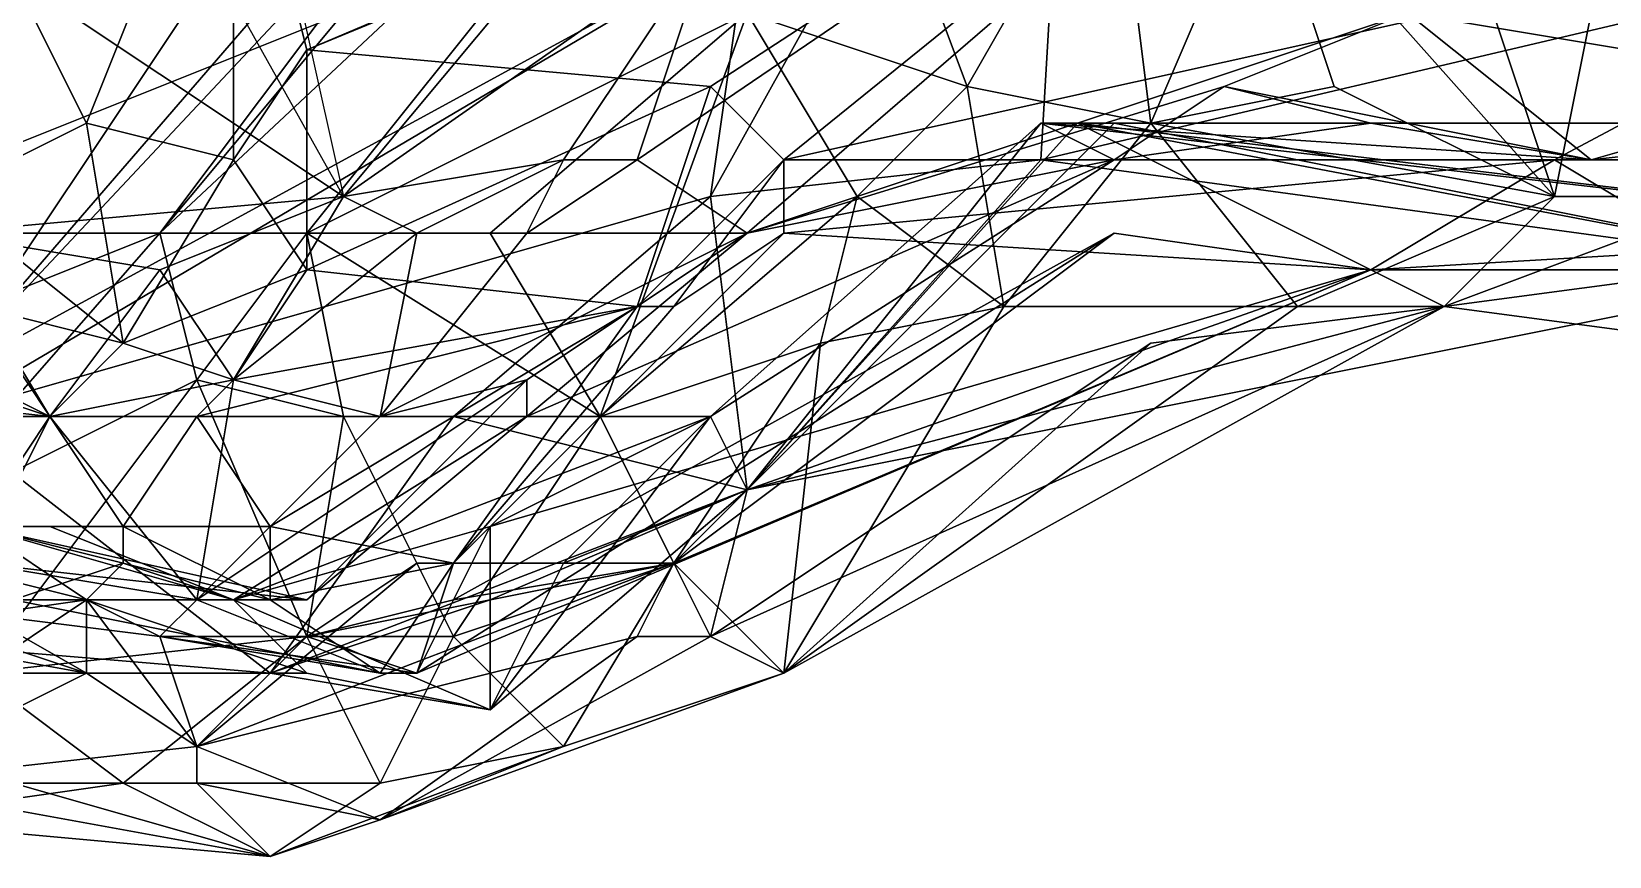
# Model space of a CAD drawing. Header units: metres. Extents: x -3.92 to 4.26, y -4.92 to 4.9.
# Drawn here: x -1.25 to -0.39, y 3.48 to 3.93 of the extents above; entities that cross this region are included whole.
import ezdxf

# ---------------------------------------------------------------- set-up
doc = ezdxf.new("R2010")
doc.units = ezdxf.units.M

msp = doc.modelspace()

# ---------------------------------------------------------------- linework, layer by layer
for points in [[(-1.38, 4.04, 0.26), (-1.08, 3.84, 0.32), (-1.36, 4.34, 0.58)], [(-1.08, 3.94, -0.82), (-0.88, 4.22, -1.06), (-1.18, 3.82, -1.12)], [(-0.88, 4.22, -1.06), (-0.86, 4.12, -1.1), (-1.18, 3.82, -1.12)], [(-1.1, 3.92, 0.4), (-0.44, 4.2, 0.62), (-1.14, 4.08, 0.44)], [(-0.88, 3.9, 0.14), (-0.42, 4.2, 0.5), (-1.1, 3.92, 0.4)], [(-1.1, 3.92, 0.4), (-0.42, 4.2, 0.5), (-0.44, 4.2, 0.62)], [(-0.86, 3.82, -0.2), (-0.42, 4.2, 0.02), (-0.92, 3.86, -0.04)], [(-0.92, 3.86, -0.04), (-0.42, 4.2, 0.02), (-0.88, 3.98, 0.12)], [(-0.84, 3.86, 0.04), (-0.42, 4.2, 0.26), (-0.88, 3.9, 0.14)], [(-0.88, 3.9, 0.14), (-0.42, 4.2, 0.42), (-0.42, 4.2, 0.5)], [(-0.42, 4.2, 0.26), (-0.42, 4.2, 0.34), (-0.88, 3.9, 0.14)], [(-0.88, 3.9, 0.14), (-0.42, 4.2, 0.34), (-0.42, 4.2, 0.42)], [(-0.86, 3.98, -1), (-0.68, 4.2, -1.06), (-0.88, 3.84, -1.06)], [(-0.68, 4.2, -1.06), (-0.7, 3.86, -1.06), (-0.88, 3.84, -1.06)], [(-0.86, 3.82, -0.2), (-0.5, 3.94, -0.36), (-0.42, 4.2, 0.02)], [(-0.84, 3.86, 0.04), (-0.42, 4.2, 0.18), (-0.42, 4.2, 0.26)], [(-0.84, 3.86, 0.04), (-0.42, 4.2, 0.1), (-0.42, 4.2, 0.18)], [(-0.84, 3.86, 0.04), (-0.12, 4.02, 0.02), (-0.42, 4.2, 0.1)], [(-0.68, 4.2, -1.06), (-0.36, 3.94, -1.12), (-0.7, 3.86, -1.06)], [(-1.3, 3.74, -0.92), (-0.92, 4.18, -0.78), (-0.86, 3.98, -1)], [(-1.3, 3.74, -0.92), (-1, 4.06, -0.7), (-0.92, 4.18, -0.78)], [(-1.62, 3.96, -0.94), (-1.02, 4.16, -0.68), (-1.3, 3.74, -0.92)], [(-1.02, 4.16, -0.68), (-1, 4.06, -0.7), (-1.3, 3.74, -0.92)], [(-1.18, 3.82, -1.12), (-0.86, 4.12, -1.1), (-1.1, 3.82, -1.12)], [(-0.86, 4.12, -1.1), (-0.86, 3.94, -1.12), (-1.1, 3.82, -1.12)], [(-1.22, 3.88, 0.48), (-1.14, 4.08, 0.44), (-1.26, 3.96, 0.48)], [(-1.14, 3.86, 0.44), (-1.14, 4.08, 0.44), (-1.22, 3.88, 0.48)], [(-1.14, 3.86, 0.44), (-1.1, 3.92, 0.4), (-1.14, 4.08, 0.44)], [(-0.88, 4.08, 0.14), (-1.12, 4.02, 0.28), (-1.08, 3.84, 0.32)], [(-0.88, 3.98, 0.12), (-0.88, 4.08, 0.14), (-1.08, 3.84, 0.32)], [(-1.66, 4.06, -0.92), (-1.08, 3.94, -0.82), (-1.38, 3.82, -1.12)], [(-0.8, 4.06, -1.12), (-0.74, 3.9, -1.12), (-0.86, 3.94, -1.12)], [(-0.8, 4.06, -1.12), (-0.66, 4.04, -1.12), (-0.74, 3.9, -1.12)], [(-1.3, 3.82, 0.26), (-1.08, 3.84, 0.32), (-1.38, 4.04, 0.26)], [(-0.66, 4.04, -1.12), (-0.64, 3.88, -1.12), (-0.74, 3.9, -1.12)], [(-0.66, 4.04, -1.12), (-0.58, 4.02, -1.12), (-0.64, 3.88, -1.12)], [(-0.46, 3.96, -1.12), (-0.38, 4.04, -1.12), (-0.42, 3.84, -1.16)], [(-0.38, 4.04, -1.12), (-0.32, 3.84, -1.16), (-0.42, 3.84, -1.16)], [(-0.42, 3.86, -0.36), (-0.12, 4.02, 0.02), (-0.84, 3.86, 0.04)], [(-0.58, 4.02, -1.12), (-0.54, 3.9, -1.12), (-0.64, 3.88, -1.12)], [(-0.54, 3.9, -1.12), (-0.58, 4.02, -1.12), (-0.42, 3.84, -1.16)], [(-0.58, 4.02, -1.12), (-0.46, 3.96, -1.12), (-0.42, 3.84, -1.16)], [(-0.5, 3.94, -0.36), (-0.26, 3.9, -0.36), (-0.12, 4.02, -0.06)], [(-0.32, 3.8, -0.38), (-0.12, 4.02, 0.02), (-0.42, 3.86, -0.36)], [(-1.3, 3.74, -0.92), (-0.86, 3.98, -1), (-1.3, 3.72, -1.06)], [(-0.86, 3.98, -1), (-0.88, 3.84, -1.06), (-1.3, 3.72, -1.06)], [(-0.96, 3.86, 0.14), (-0.88, 3.98, 0.12), (-1.08, 3.84, 0.32)], [(-0.92, 3.86, -0.04), (-0.88, 3.98, 0.12), (-0.96, 3.86, 0.14)], [(-1.3, 3.84, 0.4), (-1.22, 3.88, 0.48), (-1.26, 3.96, 0.48)], [(-1.38, 3.82, -1.12), (-1.08, 3.94, -0.82), (-1.18, 3.82, -1.12)], [(-0.86, 3.94, -1.12), (-1, 3.82, -1.1), (-1.1, 3.82, -1.12)], [(-1, 3.82, -1.1), (-0.86, 3.94, -1.12), (-0.94, 3.72, -1.12)], [(-0.94, 3.72, -1.12), (-0.86, 3.94, -1.12), (-0.8, 3.84, -1.12)], [(-0.74, 3.9, -1.12), (-0.8, 3.84, -1.12), (-0.86, 3.94, -1.12)], [(-0.86, 3.82, -0.2), (-0.6, 3.9, -0.38), (-0.5, 3.94, -0.36)], [(-0.36, 3.94, -1.12), (-0.26, 3.8, -1.12), (-0.7, 3.86, -1.06)], [(-0.6, 3.9, -0.38), (-0.4, 3.86, -0.44), (-0.5, 3.94, -0.36)], [(-0.5, 3.94, -0.36), (-0.4, 3.86, -0.44), (-0.26, 3.9, -0.36)], [(-1.1, 3.8, 0.4), (-1.1, 3.92, 0.4), (-1.14, 3.86, 0.44)], [(-1.1, 3.8, 0.4), (-0.88, 3.9, 0.14), (-1.1, 3.92, 0.4)], [(-0.92, 3.78, 0.1), (-0.88, 3.9, 0.14), (-1.1, 3.8, 0.4)], [(-0.92, 3.78, 0.1), (-0.84, 3.86, 0.04), (-0.88, 3.9, 0.14)], [(-0.66, 3.86, -0.5), (-0.6, 3.9, -0.38), (-0.86, 3.82, -0.2)], [(-0.8, 3.84, -1.12), (-0.74, 3.9, -1.12), (-0.72, 3.78, -1.12)], [(-0.74, 3.9, -1.12), (-0.64, 3.88, -1.12), (-0.72, 3.78, -1.12)], [(-0.66, 3.86, -0.5), (-0.52, 3.88, -0.44), (-0.6, 3.9, -0.38)], [(-0.64, 3.88, -1.12), (-0.54, 3.9, -1.12), (-0.42, 3.84, -1.16)], [(-0.4, 3.86, -0.44), (-0.6, 3.9, -0.38), (-0.52, 3.88, -0.44)], [(-0.4, 3.86, -0.44), (-0.32, 3.86, -0.44), (-0.26, 3.9, -0.36)], [(-1.2, 3.76, 0.42), (-1.22, 3.88, 0.48), (-1.3, 3.84, 0.4)], [(-1.2, 3.76, 0.42), (-1.14, 3.86, 0.44), (-1.22, 3.88, 0.48)], [(-0.88, 3.72, -0.7), (-0.7, 3.88, -0.8), (-0.66, 3.86, -0.5)], [(-0.88, 3.72, -0.7), (-0.86, 3.68, -0.94), (-0.7, 3.88, -0.8)], [(-0.86, 3.68, -0.78), (-0.68, 3.88, -0.64), (-0.52, 3.8, -0.38)], [(-0.86, 3.68, -0.78), (-0.68, 3.88, -0.72), (-0.68, 3.88, -0.64)], [(-0.48, 3.78, -1.12), (-0.68, 3.88, -0.72), (-0.86, 3.68, -0.78)], [(-0.86, 3.68, -0.94), (-0.68, 3.88, -0.9), (-0.7, 3.88, -0.8)], [(-0.26, 3.8, -1.12), (-0.66, 3.88, -0.98), (-0.86, 3.68, -0.94)], [(-0.86, 3.68, -0.94), (-0.66, 3.88, -0.98), (-0.68, 3.88, -0.9)], [(-0.72, 3.78, -1.12), (-0.64, 3.88, -1.12), (-0.56, 3.78, -1.12)], [(-0.7, 3.88, -0.8), (-0.4, 3.86, -0.44), (-0.66, 3.86, -0.5)], [(-0.7, 3.88, -0.8), (-0.22, 3.88, -0.62), (-0.4, 3.86, -0.44)], [(-0.7, 3.88, -0.8), (-0.18, 3.82, -0.98), (-0.22, 3.88, -0.62)], [(-0.68, 3.88, -0.9), (-0.18, 3.82, -0.98), (-0.7, 3.88, -0.8)], [(-0.48, 3.78, -1.12), (-0.18, 3.82, -0.82), (-0.68, 3.88, -0.72)], [(-0.68, 3.88, -0.72), (-0.52, 3.8, -0.38), (-0.68, 3.88, -0.64)], [(-0.68, 3.88, -0.72), (-0.18, 3.82, -0.68), (-0.52, 3.8, -0.38)], [(-0.18, 3.82, -0.82), (-0.18, 3.82, -0.68), (-0.68, 3.88, -0.72)], [(-0.68, 3.88, -0.9), (-0.26, 3.8, -1.12), (-0.18, 3.82, -0.98)], [(-0.68, 3.88, -0.9), (-0.66, 3.88, -0.98), (-0.26, 3.8, -1.12)], [(-0.4, 3.86, -0.44), (-0.52, 3.88, -0.44), (-0.66, 3.86, -0.5)], [(-0.64, 3.88, -1.12), (-0.42, 3.84, -1.16), (-0.56, 3.78, -1.12)], [(-0.22, 3.88, -0.62), (-0.32, 3.86, -0.44), (-0.4, 3.86, -0.44)], [(-1.2, 3.76, 0.42), (-1.1, 3.8, 0.4), (-1.14, 3.86, 0.44)], [(-1.04, 3.82, 0.12), (-0.96, 3.86, 0.14), (-1.08, 3.84, 0.32)], [(-0.98, 3.82, 0.06), (-0.96, 3.86, 0.14), (-1.04, 3.82, 0.12)], [(-0.98, 3.82, 0.06), (-0.92, 3.86, -0.04), (-0.96, 3.86, 0.14)], [(-0.86, 3.82, -0.2), (-0.92, 3.86, -0.04), (-0.98, 3.82, 0.06)], [(-0.98, 3.72, -0.42), (-0.66, 3.86, -0.5), (-0.86, 3.82, -0.2)], [(-0.88, 3.72, -0.7), (-0.66, 3.86, -0.5), (-0.98, 3.72, -0.42)], [(-0.9, 3.78, 0.02), (-0.84, 3.86, 0.04), (-0.92, 3.78, 0.1)], [(-0.9, 3.78, 0.02), (-0.84, 3.82, -0.04), (-0.84, 3.86, 0.04)], [(-0.88, 3.84, -1.06), (-0.7, 3.86, -1.06), (-0.86, 3.68, -1.06)], [(-0.7, 3.86, -1.06), (-0.26, 3.8, -1.12), (-0.86, 3.68, -1.06)], [(-0.84, 3.82, -0.04), (-0.42, 3.86, -0.36), (-0.84, 3.86, 0.04)], [(-0.52, 3.8, -0.38), (-0.42, 3.86, -0.36), (-0.84, 3.82, -0.04)], [(-0.52, 3.8, -0.38), (-0.32, 3.8, -0.38), (-0.42, 3.86, -0.36)], [(-1.28, 3.78, 0.34), (-1.2, 3.76, 0.42), (-1.3, 3.84, 0.4)], [(-1.3, 3.82, 0.26), (-1.18, 3.8, 0.24), (-1.08, 3.84, 0.32)], [(-1.3, 3.72, -1.06), (-0.88, 3.84, -1.06), (-1.02, 3.72, -1.06)], [(-1.18, 3.8, 0.24), (-1.14, 3.74, 0.06), (-1.08, 3.84, 0.32)], [(-1.14, 3.74, 0.06), (-1.04, 3.82, 0.12), (-1.08, 3.84, 0.32)], [(-1.02, 3.72, -1.06), (-0.88, 3.84, -1.06), (-0.86, 3.68, -1.06)], [(-0.94, 3.72, -1.12), (-0.8, 3.84, -1.12), (-0.82, 3.76, -1.12)], [(-0.8, 3.84, -1.12), (-0.72, 3.78, -1.12), (-0.82, 3.76, -1.12)], [(-0.56, 3.78, -1.12), (-0.42, 3.84, -1.16), (-0.48, 3.78, -1.12)], [(-0.42, 3.84, -1.16), (-0.32, 3.84, -1.16), (-0.48, 3.78, -1.12)], [(-0.32, 3.84, -1.16), (-0.18, 3.74, -1.12), (-0.48, 3.78, -1.12)], [(-1.4, 3.8, 0.1), (-1.24, 3.72, 0.02), (-1.3, 3.82, 0.26)], [(-1.38, 3.82, -1.12), (-1.18, 3.82, -1.12), (-1.38, 3.74, -1.12)], [(-1.38, 3.74, -1.12), (-1.18, 3.82, -1.12), (-1.32, 3.66, -1.12)], [(-1.18, 3.82, -1.12), (-1.16, 3.74, -1.12), (-1.32, 3.66, -1.12)], [(-1.24, 3.72, 0.02), (-1.18, 3.8, 0.24), (-1.3, 3.82, 0.26)], [(-1.18, 3.82, -1.12), (-1.1, 3.82, -1.12), (-1.16, 3.74, -1.12)], [(-1.1, 3.82, -1.12), (-1.08, 3.72, -1.12), (-1.16, 3.74, -1.12)], [(-1.06, 3.72, -0.04), (-1.04, 3.82, 0.12), (-1.14, 3.74, 0.06)], [(-1.1, 3.82, -1.12), (-0.94, 3.72, -1.12), (-1.08, 3.72, -1.12)], [(-1.1, 3.82, -1.12), (-1, 3.82, -1.1), (-0.94, 3.72, -1.12)], [(-1.06, 3.72, -0.04), (-0.98, 3.82, 0.06), (-1.04, 3.82, 0.12)], [(-0.98, 3.74, -0.28), (-0.86, 3.82, -0.2), (-1.06, 3.72, -0.04)], [(-1.06, 3.72, -0.04), (-0.86, 3.82, -0.2), (-0.98, 3.82, 0.06)], [(-1.02, 3.62, -0.42), (-0.66, 3.82, -0.42), (-1.04, 3.58, -0.32)], [(-0.66, 3.82, -0.42), (-0.52, 3.8, -0.38), (-1.04, 3.58, -0.32)], [(-1, 3.66, -0.28), (-0.84, 3.82, -0.12), (-1.02, 3.64, -0.14)], [(-1.02, 3.62, -0.42), (-0.9, 3.64, -0.72), (-0.66, 3.82, -0.42)], [(-1.02, 3.64, -0.14), (-0.84, 3.82, -0.04), (-0.9, 3.78, 0.02)], [(-1.02, 3.64, -0.14), (-0.84, 3.82, -0.12), (-0.84, 3.82, -0.04)], [(-0.52, 3.8, -0.38), (-0.84, 3.82, -0.12), (-1, 3.66, -0.28)], [(-0.98, 3.74, -0.28), (-0.98, 3.72, -0.42), (-0.86, 3.82, -0.2)], [(-0.9, 3.64, -0.72), (-0.52, 3.8, -0.38), (-0.66, 3.82, -0.42)], [(-0.84, 3.82, -0.12), (-0.52, 3.8, -0.38), (-0.84, 3.82, -0.04)], [(-0.52, 3.8, -0.38), (-0.18, 3.82, -0.68), (-0.26, 3.8, -0.44)], [(-0.48, 3.78, -1.12), (-0.18, 3.82, -0.9), (-0.18, 3.82, -0.82)], [(-0.48, 3.78, -1.12), (-0.18, 3.74, -1.12), (-0.18, 3.82, -0.9)], [(-1.28, 3.66, -0.04), (-1.24, 3.72, 0.3), (-1.48, 3.8, 0.12)], [(-1.48, 3.8, 0.12), (-1.24, 3.72, 0.3), (-1.28, 3.78, 0.34)], [(-1.42, 3.74, -0.2), (-1.24, 3.72, 0.02), (-1.4, 3.8, 0.1)], [(-1.24, 3.72, 0.02), (-1.14, 3.74, 0.06), (-1.18, 3.8, 0.24)], [(-1.14, 3.74, 0.36), (-1.1, 3.8, 0.4), (-1.2, 3.76, 0.42)], [(-1.14, 3.74, 0.36), (-0.92, 3.78, 0.1), (-1.1, 3.8, 0.4)], [(-1.04, 3.58, -0.32), (-0.52, 3.8, -0.38), (-1, 3.66, -0.28)], [(-0.9, 3.64, -0.72), (-0.86, 3.68, -0.78), (-0.52, 3.8, -0.38)], [(-0.86, 3.68, -1.06), (-0.26, 3.8, -1.12), (-0.86, 3.68, -0.94)], [(-0.52, 3.8, -0.38), (-0.26, 3.8, -0.44), (-0.32, 3.8, -0.38)], [(-1.24, 3.72, 0.3), (-1.2, 3.76, 0.42), (-1.28, 3.78, 0.34)], [(-1.16, 3.72, 0.26), (-0.92, 3.78, 0.1), (-1.14, 3.74, 0.36)], [(-0.92, 3.78, 0.1), (-1.16, 3.72, 0.26), (-1.12, 3.66, -0.04)], [(-1.02, 3.64, -0.14), (-0.92, 3.78, 0.1), (-1.12, 3.66, -0.04)], [(-1.02, 3.64, -0.14), (-0.9, 3.78, 0.02), (-0.92, 3.78, 0.1)], [(-0.88, 3.6, -0.9), (-0.48, 3.78, -1.12), (-0.86, 3.68, -0.86)], [(-0.88, 3.6, -0.9), (-0.64, 3.76, -1.12), (-0.48, 3.78, -1.12)], [(-0.86, 3.68, -0.86), (-0.48, 3.78, -1.12), (-0.86, 3.68, -0.78)], [(-0.82, 3.76, -1.12), (-0.72, 3.78, -1.12), (-0.84, 3.58, -1.12)], [(-0.84, 3.58, -1.12), (-0.48, 3.78, -1.12), (-0.64, 3.76, -1.12)], [(-0.72, 3.78, -1.12), (-0.56, 3.78, -1.12), (-0.84, 3.58, -1.12)], [(-0.56, 3.78, -1.12), (-0.48, 3.78, -1.12), (-0.84, 3.58, -1.12)], [(-1.24, 3.72, 0.3), (-1.14, 3.74, 0.36), (-1.2, 3.76, 0.42)], [(-0.94, 3.72, -1.12), (-0.82, 3.76, -1.12), (-0.9, 3.64, -1.12)], [(-0.9, 3.64, -1.12), (-0.82, 3.76, -1.12), (-0.84, 3.58, -1.12)], [(-0.84, 3.58, -1.12), (-0.64, 3.76, -1.12), (-0.88, 3.6, -0.9)], [(-1.42, 3.74, -0.2), (-1.28, 3.64, -0.26), (-1.24, 3.72, 0.02)], [(-1.32, 3.66, -1.12), (-1.16, 3.74, -1.12), (-1.28, 3.58, -1.12)], [(-1.16, 3.74, -1.12), (-1.1, 3.6, -1.12), (-1.28, 3.58, -1.12)], [(-1.24, 3.72, 0.3), (-1.16, 3.72, 0.26), (-1.14, 3.74, 0.36)], [(-1.24, 3.72, 0.02), (-1.16, 3.62, -0.2), (-1.14, 3.74, 0.06)], [(-1.16, 3.74, -1.12), (-1.08, 3.72, -1.12), (-1.1, 3.6, -1.12)], [(-1.16, 3.62, -0.2), (-1.06, 3.72, -0.04), (-1.14, 3.74, 0.06)], [(-1.1, 3.62, -0.38), (-0.98, 3.74, -0.28), (-1.16, 3.62, -0.2)], [(-1.16, 3.62, -0.2), (-0.98, 3.74, -0.28), (-1.06, 3.72, -0.04)], [(-1.1, 3.62, -0.38), (-0.98, 3.72, -0.42), (-0.98, 3.74, -0.28)], [(-1.3, 3.72, -1.06), (-1.12, 3.58, -1.04), (-1.36, 3.6, -1.02)], [(-1.3, 3.72, -1.06), (-1.02, 3.72, -1.06), (-1.12, 3.58, -1.04)], [(-1.28, 3.66, -0.04), (-1.2, 3.66, -0.02), (-1.24, 3.72, 0.3)], [(-1.28, 3.64, -0.26), (-1.16, 3.62, -0.2), (-1.24, 3.72, 0.02)], [(-1.2, 3.66, -0.02), (-1.16, 3.72, 0.26), (-1.24, 3.72, 0.3)], [(-1.2, 3.66, -0.02), (-1.12, 3.66, -0.04), (-1.16, 3.72, 0.26)], [(-1.14, 3.62, -0.54), (-0.98, 3.72, -0.54), (-1.1, 3.62, -0.38)], [(-1.14, 3.62, -0.54), (-0.88, 3.72, -0.7), (-0.98, 3.72, -0.54)], [(-1.14, 3.62, -0.54), (-1, 3.66, -0.8), (-0.88, 3.72, -0.7)], [(-1.02, 3.72, -1.06), (-0.86, 3.68, -1.06), (-1.12, 3.58, -1.04)], [(-1.1, 3.6, -1.12), (-1.08, 3.72, -1.12), (-1.02, 3.6, -1.12)], [(-0.98, 3.72, -0.54), (-0.98, 3.72, -0.42), (-1.1, 3.62, -0.38)], [(-1.08, 3.72, -1.12), (-0.94, 3.72, -1.12), (-1.02, 3.6, -1.12)], [(-0.94, 3.72, -1.12), (-0.9, 3.64, -1.12), (-1.02, 3.6, -1.12)], [(-1, 3.56, -0.94), (-0.88, 3.72, -0.7), (-1, 3.66, -0.8)], [(-0.96, 3.64, -0.88), (-0.88, 3.72, -0.7), (-1, 3.56, -0.94)], [(-0.98, 3.72, -0.54), (-0.88, 3.72, -0.7), (-0.98, 3.72, -0.42)], [(-0.88, 3.72, -0.7), (-0.96, 3.64, -0.88), (-0.86, 3.68, -0.94)], [(-0.86, 3.68, -1.06), (-1, 3.62, -1.02), (-1.12, 3.58, -1.04)], [(-1, 3.62, -1.02), (-0.86, 3.68, -1.06), (-1, 3.56, -0.94)], [(-0.86, 3.68, -1.06), (-0.86, 3.68, -0.94), (-1, 3.56, -0.94)], [(-0.86, 3.68, -0.94), (-0.96, 3.64, -0.88), (-1, 3.56, -0.94)], [(-0.88, 3.6, -0.9), (-0.86, 3.68, -0.78), (-0.9, 3.64, -0.72)], [(-0.88, 3.6, -0.9), (-0.86, 3.68, -0.86), (-0.86, 3.68, -0.78)], [(-1.22, 3.58, -0.74), (-1.36, 3.66, -0.66), (-1.44, 3.62, -0.78)], [(-1.36, 3.66, -0.66), (-1.22, 3.58, -0.74), (-1.34, 3.62, -0.4)], [(-1.3, 3.64, -0.82), (-1.22, 3.62, -0.82), (-1.28, 3.66, -0.66)], [(-1.26, 3.62, -0.18), (-1.2, 3.64, -0.1), (-1.28, 3.66, -0.04)], [(-1.2, 3.64, -0.1), (-1.2, 3.66, -0.02), (-1.28, 3.66, -0.04)], [(-1.28, 3.66, -0.36), (-1.1, 3.62, -0.38), (-1.28, 3.64, -0.26)], [(-1.28, 3.66, -0.46), (-1.1, 3.62, -0.38), (-1.28, 3.66, -0.36)], [(-1.28, 3.66, -0.46), (-1.14, 3.62, -0.54), (-1.1, 3.62, -0.38)], [(-1.28, 3.66, -0.66), (-1.24, 3.66, -0.58), (-1.28, 3.66, -0.46)], [(-1.28, 3.66, -0.46), (-1.24, 3.66, -0.58), (-1.14, 3.62, -0.54)], [(-1.24, 3.66, -0.58), (-1.28, 3.66, -0.66), (-1.14, 3.62, -0.54)], [(-1.28, 3.66, -0.66), (-1.2, 3.64, -0.68), (-1.14, 3.62, -0.54)], [(-1.22, 3.62, -0.82), (-1.2, 3.64, -0.68), (-1.28, 3.66, -0.66)], [(-1.2, 3.64, -0.1), (-1.12, 3.62, -0.12), (-1.2, 3.66, -0.02)], [(-1.12, 3.62, -0.12), (-1.12, 3.66, -0.04), (-1.2, 3.66, -0.02)], [(-1, 3.56, -0.94), (-1, 3.66, -0.8), (-1.14, 3.62, -0.54)], [(-1.02, 3.64, -0.14), (-1.12, 3.66, -0.04), (-1.12, 3.62, -0.12)], [(-1.04, 3.58, -0.32), (-1, 3.66, -0.28), (-1.02, 3.64, -0.14)], [(-1.36, 3.6, -0.92), (-1.22, 3.62, -0.82), (-1.3, 3.64, -0.82)], [(-1.28, 3.64, -0.26), (-1.1, 3.62, -0.38), (-1.16, 3.62, -0.2)], [(-1.26, 3.62, -0.18), (-1.12, 3.62, -0.12), (-1.2, 3.64, -0.1)], [(-1.22, 3.62, -0.82), (-1.14, 3.62, -0.76), (-1.2, 3.64, -0.68)], [(-1.2, 3.64, -0.68), (-1.14, 3.62, -0.76), (-1.14, 3.62, -0.54)], [(-1.16, 3.54, -0.78), (-1.04, 3.64, -0.66), (-1.1, 3.6, -0.46)], [(-1.04, 3.64, -0.66), (-1.16, 3.54, -0.78), (-0.9, 3.64, -0.72)], [(-1.16, 3.54, -0.78), (-0.92, 3.6, -0.82), (-0.9, 3.64, -0.72)], [(-1.06, 3.58, -0.24), (-1.02, 3.64, -0.14), (-1.12, 3.62, -0.12)], [(-1.1, 3.6, -0.46), (-0.9, 3.64, -0.72), (-1.02, 3.62, -0.42)], [(-1.04, 3.64, -0.66), (-0.9, 3.64, -0.72), (-1.1, 3.6, -0.46)], [(-1.06, 3.58, -0.24), (-1.04, 3.58, -0.32), (-1.02, 3.64, -0.14)], [(-1.02, 3.6, -1.12), (-0.9, 3.64, -1.12), (-0.96, 3.54, -1.12)], [(-0.9, 3.64, -1.12), (-0.84, 3.58, -1.12), (-0.96, 3.54, -1.12)], [(-0.92, 3.6, -0.82), (-0.88, 3.6, -0.9), (-0.9, 3.64, -0.72)], [(-1.34, 3.52, -0.96), (-1.22, 3.58, -0.74), (-1.44, 3.62, -0.78)], [(-1.28, 3.58, -0.94), (-1.22, 3.62, -0.82), (-1.36, 3.6, -0.92)], [(-1.34, 3.62, -0.4), (-1.18, 3.6, -0.42), (-1.34, 3.62, -0.32)], [(-1.34, 3.62, -0.32), (-1.16, 3.62, -0.28), (-1.26, 3.62, -0.18)], [(-1.18, 3.6, -0.42), (-1.16, 3.62, -0.28), (-1.34, 3.62, -0.32)], [(-1.34, 3.62, -0.4), (-1.22, 3.62, -0.5), (-1.18, 3.6, -0.42)], [(-1.22, 3.58, -0.74), (-1.22, 3.62, -0.5), (-1.34, 3.62, -0.4)], [(-1.28, 3.58, -0.94), (-1.1, 3.58, -0.94), (-1.22, 3.62, -0.82)], [(-1.16, 3.62, -0.28), (-1.06, 3.58, -0.24), (-1.26, 3.62, -0.18)], [(-1.06, 3.58, -0.24), (-1.12, 3.62, -0.12), (-1.26, 3.62, -0.18)], [(-1.22, 3.58, -0.74), (-1.16, 3.54, -0.78), (-1.22, 3.62, -0.5)], [(-1.16, 3.54, -0.78), (-1.18, 3.6, -0.42), (-1.22, 3.62, -0.5)], [(-1.1, 3.58, -0.94), (-1.14, 3.62, -0.76), (-1.22, 3.62, -0.82)], [(-1.18, 3.6, -0.42), (-1.06, 3.58, -0.24), (-1.16, 3.62, -0.28)], [(-1.1, 3.58, -0.94), (-1, 3.56, -0.94), (-1.14, 3.62, -0.76)], [(-1.14, 3.62, -0.76), (-1, 3.56, -0.94), (-1.14, 3.62, -0.54)], [(-1.12, 3.58, -1.04), (-1, 3.62, -1.02), (-1, 3.56, -0.94)], [(-1.1, 3.6, -0.46), (-1.02, 3.62, -0.42), (-1.04, 3.58, -0.32)], [(-1.12, 3.58, -1.04), (-1.28, 3.58, -0.94), (-1.36, 3.6, -1.02)], [(-1.28, 3.58, -1.12), (-1.1, 3.6, -1.12), (-1.2, 3.52, -1.12)], [(-1.2, 3.52, -1.12), (-1.1, 3.6, -1.12), (-1.06, 3.52, -1.12)], [(-1.16, 3.54, -0.78), (-1.1, 3.6, -0.46), (-1.18, 3.6, -0.42)], [(-1.18, 3.6, -0.42), (-1.04, 3.58, -0.32), (-1.06, 3.58, -0.24)], [(-1.1, 3.6, -0.46), (-1.04, 3.58, -0.32), (-1.18, 3.6, -0.42)], [(-1.06, 3.5, -0.98), (-0.92, 3.6, -0.82), (-1.16, 3.54, -0.78)], [(-1.1, 3.6, -1.12), (-1.02, 3.6, -1.12), (-1.06, 3.52, -1.12)], [(-1.06, 3.52, -1.12), (-1.02, 3.6, -1.12), (-0.96, 3.54, -1.12)], [(-1.06, 3.5, -0.98), (-0.88, 3.6, -0.9), (-0.92, 3.6, -0.82)], [(-1.06, 3.5, -0.98), (-0.88, 3.6, -0.98), (-0.88, 3.6, -0.9)], [(-0.84, 3.58, -1.12), (-0.88, 3.6, -0.98), (-1.06, 3.5, -0.98)], [(-0.88, 3.6, -0.98), (-0.84, 3.58, -1.12), (-0.88, 3.6, -0.9)], [(-1.34, 3.52, -0.96), (-1.16, 3.54, -0.78), (-1.22, 3.58, -0.74)], [(-1.34, 3.5, -1.12), (-1.28, 3.58, -1.12), (-1.2, 3.52, -1.12)], [(-1.28, 3.58, -0.94), (-1.12, 3.58, -1.04), (-1.1, 3.58, -0.94)], [(-1.1, 3.58, -0.94), (-1.12, 3.58, -1.04), (-1, 3.56, -0.94)], [(-0.96, 3.54, -1.12), (-0.84, 3.58, -1.12), (-1.06, 3.5, -0.98)], [(-1.34, 3.52, -0.96), (-1.16, 3.52, -0.96), (-1.16, 3.54, -0.78)], [(-1.16, 3.52, -0.96), (-1.06, 3.5, -0.98), (-1.16, 3.54, -0.78)], [(-1.12, 3.48, -1.04), (-0.96, 3.54, -1.12), (-1.06, 3.5, -0.98)], [(-1.06, 3.52, -1.12), (-0.96, 3.54, -1.12), (-1.12, 3.48, -1.04)], [(-1.26, 3.52, -1), (-1.12, 3.48, -1.04), (-1.34, 3.52, -0.96)], [(-1.34, 3.5, -1.12), (-1.12, 3.48, -1.04), (-1.26, 3.52, -1)], [(-1.34, 3.5, -1.12), (-1.2, 3.52, -1.12), (-1.12, 3.48, -1.04)], [(-1.12, 3.48, -1.04), (-1.16, 3.52, -0.96), (-1.34, 3.52, -0.96)], [(-1.2, 3.52, -1.12), (-1.06, 3.52, -1.12), (-1.12, 3.48, -1.04)], [(-1.12, 3.48, -1.04), (-1.06, 3.5, -0.98), (-1.16, 3.52, -0.96)]]:
    msp.add_3dface(points)

doc.saveas('drawing.dxf')
